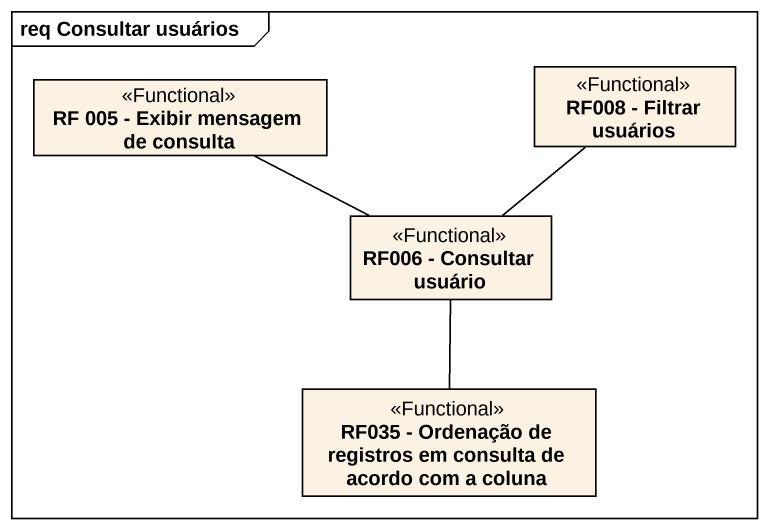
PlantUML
@startuml
mainframe req Consultar usuários
hide circle
hide empty members
class "RF 005 - Exibir mensagem de consulta" as RF_005_Exibir_mensagem_de <<Functional>>
class "RF008 - Filtrar usuários" as RF008_Filtrar_usuários <<Functional>>
class "RF006 - Consultar usuário" as RF006_Consultar_usuário <<Functional>>
class "RF035 - Ordenação de registros em consulta de acordo com a coluna" as RF035_Ordenação_de <<Functional>>
RF_005_Exibir_mensagem_de -right- RF006_Consultar_usuário
RF008_Filtrar_usuários -- RF006_Consultar_usuário
RF035_Ordenação_de -up- RF006_Consultar_usuário
@enduml
